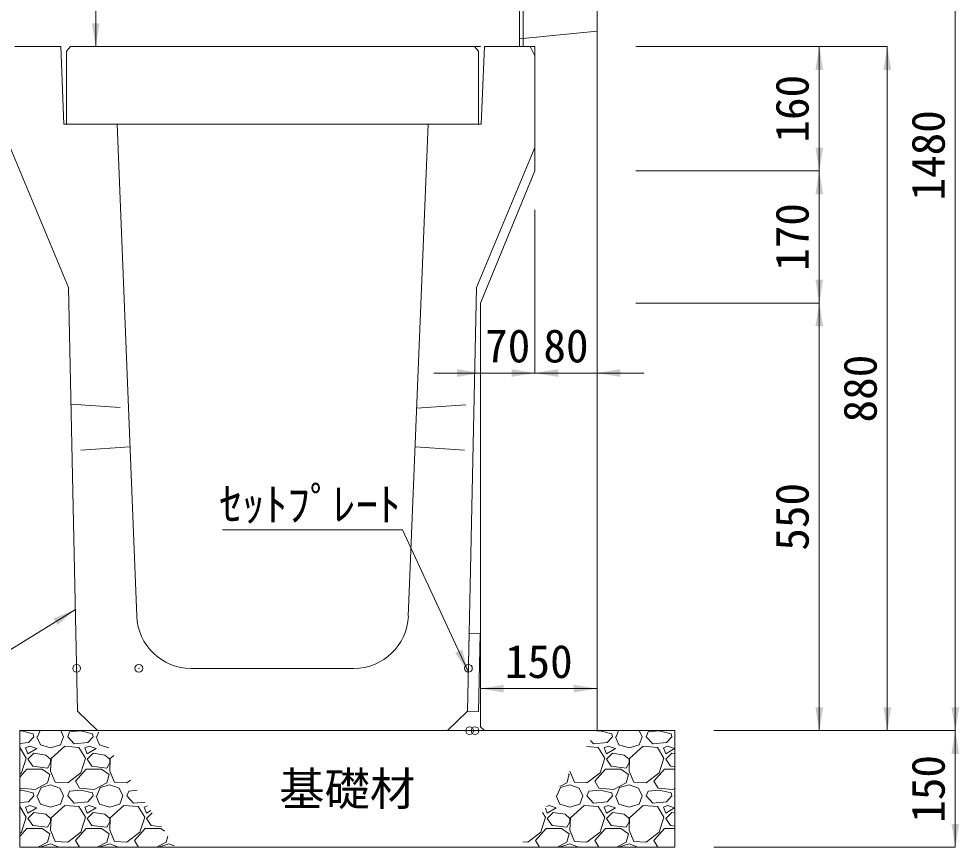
# Model space of a CAD drawing. Units: millimetres at full size. Extents: x 172874 to 217143, y 854931 to 903297.
# Drawn here: x 181881 to 183091, y 867181 to 868247 of the extents above; entities that cross this region are included whole.
import ezdxf
from ezdxf.enums import TextEntityAlignment as Align

# ---------------------------------------------------------------- set-up
doc = ezdxf.new("R2010")
doc.units = ezdxf.units.MM
doc.header["$LTSCALE"] = 20
doc.header["$PDMODE"] = 32
doc.header["$PDSIZE"] = 10
doc.linetypes.add('DASHED', pattern=[7.5, 6, -1.5])
doc.linetypes.add('USER2', pattern=[4.7625, 3.175, -1.5875])
for name, color, linetype, lineweight in [('セットプレート', 3, 'Continuous', 13), ('パネックスKDS', 2, 'Continuous', 13), ('基礎材', 7, 'Continuous', 15), ('寸法線', 7, 'Continuous', 13), ('引出線', 4, 'Continuous', 13), ('本体', 2, 'Continuous', 13), ('補助線', 8, 'Continuous', 13), ('ﾊｯﾁﾝｸﾞ', 7, 'Continuous', 5)]:
    doc.layers.add(name, color=color, linetype=linetype, lineweight=lineweight)
doc.styles.add('ＭＳ ゴシック', font='')
doc.styles.get('ＭＳ ゴシック').set_extended_font_data('MS Gothic')

# ---------------------------------------------------------------- blocks, each defined once
blk = doc.blocks.new('filled_arrow')
at = {"color": 0, "linetype": 'Continuous', "lineweight": -2}
blk.add_solid([(7.5, 1.25), (0, 0), (7.5, -1.25)], dxfattribs=at)

msp = doc.modelspace()

# ---------------------------------------------------------------- linework, layer by layer
at = {"layer": 'セットプレート'}
msp.add_lwpolyline([(182458.02, 867356.42), (182472.02, 867356.12), (182474.16, 867456.09), (182460.16, 867456.39)], close=True, dxfattribs=at)
at = {"layer": 'パネックスKDS', "lineweight": 5}
msp.add_line((182529.7, 868211.42), (182529.7, 868811.42), dxfattribs=at)
at = {"layer": 'パネックスKDS'}
for p, q in [((182624.7, 867331.42), (182624.7, 868811.42)), ((182524.7, 868211.42), (182524.7, 868806.42)), ((182524.7, 868211.42), (182544.7, 868211.42)), ((182544.7, 868051.42), (182544.7, 868211.42)), ((182544.7, 868051.42), (182474.7, 867881.42)), ((182474.7, 867336.42), (182474.7, 867881.42)), ((182474.7, 867336.42), (182479.7, 867331.42)), ((182479.7, 867331.42), (182624.7, 867331.42))]:
    msp.add_line(p, q, dxfattribs=at)
at = {"layer": 'パネックスKDS', "linetype": 'DASHED', "lineweight": 9}
msp.add_line((182524.7, 868221.42), (182624.7, 868231.42), dxfattribs=at)
at = {"layer": '基礎材'}
for p, q in [((181881.92, 867331.42), (182724.7, 867331.42)), ((181881.92, 867331.42), (181881.92, 867181.42)), ((182724.7, 867331.42), (182724.7, 867181.42)), ((181881.92, 867181.42), (182724.7, 867181.42))]:
    msp.add_line(p, q, dxfattribs=at)
at = {"layer": '寸法線'}
for p, q in [((181979.7, 868211.42), (181979.7, 868811.42)), ((183085.54, 867331.42), (183085.54, 868811.42)), ((182474.7, 868211.42), (181979.7, 868211.42)), ((182674.7, 868211.42), (182998.04, 868211.42)), ((182674.7, 868211.42), (182910.54, 868211.42)), ((182910.54, 868211.42), (182910.54, 868051.42)), ((182998.04, 868211.42), (182998.04, 867331.42)), ((182674.7, 868051.42), (182910.54, 868051.42)), ((182674.7, 868051.42), (182910.54, 868051.42)), ((182910.54, 868051.42), (182910.54, 867881.42)), ((182544.7, 868001.42), (182544.7, 867791.42)), ((182624.7, 868001.42), (182624.7, 867791.42)), ((182674.7, 867881.42), (182910.54, 867881.42)), ((182674.7, 867881.42), (182910.54, 867881.42)), ((182910.54, 867881.42), (182910.54, 867331.42)), ((182474.7, 867829.69), (182474.7, 867791.42)), ((182544.7, 867831.42), (182544.7, 867791.42)), ((182604.7, 867791.42), (182414.7, 867791.42)), ((182484.7, 867791.42), (182684.7, 867791.42)), ((182474.7, 867385.42), (182624.7, 867385.42)), ((182474.7, 867361.42), (182474.7, 867385.42)), ((182624.7, 867356.42), (182624.7, 867385.42)), ((182774.7, 867331.42), (183085.54, 867331.42)), ((182774.7, 867331.42), (182998.04, 867331.42)), ((182774.7, 867331.42), (182910.54, 867331.42)), ((182774.7, 867331.42), (183085.54, 867331.42)), ((183085.54, 867331.42), (183085.54, 867181.42)), ((182774.7, 867181.42), (183085.54, 867181.42))]:
    msp.add_line(p, q, dxfattribs=at)
at = {"layer": '引出線'}
for points in [[(182459.09, 867406.4), (182374.26, 867589.87), (182142.89, 867589.87)], [(181953.58, 867487.24), (181833.37, 867412.95), (181551.84, 867412.95)]]:
    msp.add_lwpolyline(points, dxfattribs=at)
at = {"layer": '本体'}
for p, q in [((181875.7, 868211.42), (181934.7, 868211.42)), ((181934.7, 868211.42), (181938.7, 868111.42)), ((182479.7, 868211.42), (182475.7, 868111.42)), ((182479.7, 868211.42), (182538.7, 868211.42)), ((182538.7, 868211.42), (182544.7, 868199.42)), ((182544.7, 868199.42), (182544.7, 868081.42)), ((181938.7, 868111.42), (182007.2, 868111.42)), ((182007.2, 868111.42), (182032.51, 867478.62)), ((182407.2, 868111.42), (182381.89, 867478.62)), ((182407.2, 868111.42), (182475.7, 868111.42)), ((181869.7, 868081.42), (181944.7, 867901.42)), ((182544.7, 868081.42), (182469.7, 867901.42)), ((181944.7, 867901.42), (181956.38, 867356.42)), ((182469.7, 867901.42), (182458.02, 867356.42)), ((182102.46, 867411.42), (182311.95, 867411.42)), ((181956.38, 867356.42), (181981.92, 867331.42)), ((182432.49, 867331.42), (182458.02, 867356.42)), ((181981.92, 867331.42), (182432.49, 867331.42))]:
    msp.add_line(p, q, dxfattribs=at)
at = {"layer": '本体', "linetype": 'USER2'}
for p, q in [((181947.92, 867751.42), (182021.8, 867746.42)), ((182392.6, 867746.42), (182466.49, 867751.42)), ((182023.8, 867696.42), (181949.2, 867691.42)), ((182390.6, 867696.42), (182465.2, 867691.42))]:
    msp.add_line(p, q, dxfattribs=at)
at = {"layer": '本体', "lineweight": 20}
msp.add_lwpolyline([(181942.2, 868205.42), (181947.2, 868211.42), (182467.2, 868211.42), (182472.2, 868205.42), (182472.2, 868111.42), (181942.2, 868111.42)], close=True, dxfattribs=at)
at = {"layer": '本体'}
for centre, start, end in [((182102.46, 867481.42), 182.29061, 270), ((182311.95, 867481.42), 270, 357.70939)]:
    msp.add_arc(centre, 70, start, end, dxfattribs=at)
at = {"layer": '補助線'}
for p in [(181955.2, 867411.42), (182035.2, 867411.42), (182459.2, 867411.42), (182460.7, 867331.42), (182467.7, 867331.42), (182467.7, 867331.42)]:
    msp.add_point(p, dxfattribs=at)
at = {"layer": 'ﾊｯﾁﾝｸﾞ'}
for p, q in [((181884.22, 867331.19), (181881.92, 867330.95)), ((181899.46, 867327.38), (181884.22, 867331.19)), ((181900.22, 867323.57), (181893.36, 867315.95)), ((181900.22, 867323.57), (181899.46, 867327.38)), ((181904.03, 867323.57), (181908.6, 867312.9)), ((181904.79, 867323.57), (181908.16, 867331.42)), ((181934.51, 867312.9), (181938.32, 867323.57)), ((181934.7, 867331.42), (181938.32, 867323.57)), ((181943.65, 867323.57), (181945.94, 867329.67)), ((181952.04, 867314.43), (181943.65, 867323.57)), ((181960.42, 867331.19), (181945.94, 867329.67)), ((181975.66, 867327.38), (181960.42, 867331.19)), ((181976.42, 867323.57), (181969.56, 867315.95)), ((181976.42, 867323.57), (181975.66, 867327.38)), ((181980.23, 867323.57), (181984.8, 867312.9)), ((181980.99, 867323.57), (181983.4, 867329.19)), ((182628.49, 867331.19), (182624.25, 867330.75)), ((182643.73, 867327.38), (182628.49, 867331.19)), ((182644.49, 867323.57), (182637.63, 867315.95)), ((182644.49, 867323.57), (182643.73, 867327.38)), ((182648.3, 867323.57), (182652.87, 867312.9)), ((182649.06, 867323.57), (182652.43, 867331.42)), ((182678.78, 867312.9), (182682.59, 867323.57)), ((182678.97, 867331.42), (182682.59, 867323.57)), ((182687.92, 867323.57), (182690.21, 867329.67)), ((182696.31, 867314.43), (182687.92, 867323.57)), ((182704.69, 867331.19), (182690.21, 867329.67)), ((182719.93, 867327.38), (182704.69, 867331.19)), ((182720.69, 867323.57), (182713.83, 867315.95)), ((182720.69, 867323.57), (182719.93, 867327.38)), ((182724.5, 867323.57), (182724.7, 867323.1)), ((181893.36, 867315.95), (181881.92, 867314.96)), ((181881.93, 867309.86), (181881.92, 867309.86)), ((181890.31, 867296.14), (181881.93, 867309.86)), ((181894.89, 867311.38), (181889.55, 867309.09)), ((181889.55, 867309.09), (181892.6, 867301.47)), ((181904.03, 867308.33), (181894.89, 867311.38)), ((181908.6, 867312.9), (181921.56, 867309.09)), ((181921.56, 867309.09), (181934.51, 867312.9)), ((181939.84, 867311.38), (181922.32, 867295.38)), ((181958.13, 867309.86), (181939.84, 867311.38)), ((181969.56, 867315.95), (181952.04, 867314.43)), ((181966.51, 867296.14), (181958.13, 867309.86)), ((181971.09, 867311.38), (181965.75, 867309.09)), ((181965.75, 867309.09), (181968.8, 867301.47)), ((181980.23, 867308.33), (181971.09, 867311.38)), ((181984.8, 867312.9), (181996.57, 867309.44)), ((182626.2, 867309.86), (182611.16, 867311.11)), ((182620.11, 867314.43), (182616.21, 867318.68)), ((182637.63, 867315.95), (182620.11, 867314.43)), ((182634.58, 867296.14), (182626.2, 867309.86)), ((182639.16, 867311.38), (182633.82, 867309.09)), ((182633.82, 867309.09), (182636.87, 867301.47)), ((182648.3, 867308.33), (182639.16, 867311.38)), ((182652.87, 867312.9), (182665.83, 867309.09)), ((182665.83, 867309.09), (182678.78, 867312.9)), ((182684.11, 867311.38), (182666.59, 867295.38)), ((182702.4, 867309.86), (182684.11, 867311.38)), ((182713.83, 867315.95), (182696.31, 867314.43)), ((182710.78, 867296.14), (182702.4, 867309.86)), ((182715.36, 867311.38), (182710.02, 867309.09)), ((182710.02, 867309.09), (182713.07, 867301.47)), ((182724.5, 867308.33), (182715.36, 867311.38)), ((181892.6, 867301.47), (181904.03, 867308.33)), ((181900.22, 867302.24), (181892.6, 867294.62)), ((181915.46, 867299.95), (181900.22, 867302.24)), ((181921.56, 867294.62), (181915.46, 867299.95)), ((181968.8, 867301.47), (181980.23, 867308.33)), ((181976.42, 867302.24), (181968.8, 867294.62)), ((181991.66, 867299.95), (181976.42, 867302.24)), ((181997.76, 867294.62), (181991.66, 867299.95)), ((182003.13, 867299.59), (181998.52, 867295.38)), ((182636.87, 867301.47), (182648.3, 867308.33)), ((182644.49, 867302.24), (182636.87, 867294.62)), ((182659.73, 867299.95), (182644.49, 867302.24)), ((182665.83, 867294.62), (182659.73, 867299.95)), ((182713.07, 867301.47), (182724.5, 867308.33)), ((182720.69, 867302.24), (182713.07, 867294.62)), ((182724.71, 867301.63), (182720.69, 867302.24)), ((181884.22, 867277.09), (181890.31, 867296.14)), ((181892.6, 867294.62), (181898.7, 867285.47)), ((181898.7, 867285.47), (181917.75, 867283.19)), ((181917.75, 867283.19), (181921.56, 867290.04)), ((181922.32, 867295.38), (181921.56, 867279.38)), ((181921.56, 867290.04), (181921.56, 867294.62)), ((181960.42, 867277.09), (181966.51, 867296.14)), ((181968.8, 867294.62), (181974.9, 867285.47)), ((181974.9, 867285.47), (181993.95, 867283.19)), ((181993.95, 867283.19), (181997.76, 867290.04)), ((181998.52, 867295.38), (181997.76, 867279.38)), ((181997.76, 867290.04), (181997.76, 867294.62)), ((182628.49, 867277.09), (182634.58, 867296.14)), ((182636.87, 867294.62), (182642.97, 867285.47)), ((182642.97, 867285.47), (182662.02, 867283.19)), ((182662.02, 867283.19), (182665.83, 867290.04)), ((182666.59, 867295.38), (182665.83, 867279.38)), ((182665.83, 867290.04), (182665.83, 867294.62)), ((182704.69, 867277.09), (182710.78, 867296.14)), ((182713.07, 867294.62), (182719.17, 867285.47)), ((182719.17, 867285.47), (182724.72, 867284.81)), ((181881.92, 867271.48), (181891.08, 867281.66)), ((181881.92, 867275.31), (181884.22, 867277.09)), ((181891.08, 867281.66), (181910.89, 867281.66)), ((181910.89, 867281.66), (181920.79, 867274.8)), ((181920.79, 867274.8), (181917.75, 867264.14)), ((181921.56, 867279.38), (181927.65, 867264.9)), ((181943.65, 867264.14), (181960.42, 867277.09)), ((181953.56, 867266.42), (181967.28, 867281.66)), ((181967.28, 867281.66), (181987.09, 867281.66)), ((181987.09, 867281.66), (181996.99, 867274.8)), ((181996.99, 867274.8), (181993.95, 867264.14)), ((181997.76, 867279.38), (182003.85, 867264.9)), ((182588.86, 867274.8), (182585.82, 867264.14)), ((182587.56, 867275.71), (182588.86, 867274.8)), ((182589.77, 867279.03), (182595.72, 867264.9)), ((182611.72, 867264.14), (182628.49, 867277.09)), ((182621.63, 867266.42), (182635.35, 867281.66)), ((182635.35, 867281.66), (182655.16, 867281.66)), ((182655.16, 867281.66), (182665.06, 867274.8)), ((182665.06, 867274.8), (182662.02, 867264.14)), ((182665.83, 867279.38), (182671.92, 867264.9)), ((182687.92, 867264.14), (182704.69, 867277.09)), ((182697.83, 867266.42), (182711.55, 867281.66)), ((182711.55, 867281.66), (182724.72, 867281.66)), ((181917.75, 867264.14), (181901.74, 867255.75)), ((181909.36, 867258.04), (181921.56, 867261.85)), ((181921.56, 867261.85), (181933.75, 867257.28)), ((181927.65, 867264.9), (181943.65, 867264.14)), ((181958.89, 867257.28), (181953.56, 867266.42)), ((181993.95, 867264.14), (181977.94, 867255.75)), ((181985.56, 867258.04), (181997.76, 867261.85)), ((181997.76, 867261.85), (182009.95, 867257.28)), ((182003.85, 867264.9), (182019.85, 867264.14)), ((182019.85, 867264.14), (182024.42, 867267.66)), ((182585.82, 867264.14), (182576.64, 867259.33)), ((182577.43, 867258.04), (182589.63, 867261.85)), ((182589.63, 867261.85), (182601.82, 867257.28)), ((182595.72, 867264.9), (182611.72, 867264.14)), ((182626.96, 867257.28), (182621.63, 867266.42)), ((182662.02, 867264.14), (182646.01, 867255.75)), ((182653.63, 867258.04), (182665.83, 867261.85)), ((182665.83, 867261.85), (182678.02, 867257.28)), ((182671.92, 867264.9), (182687.92, 867264.14)), ((182703.16, 867257.28), (182697.83, 867266.42)), ((181882.69, 867257.28), (181881.92, 867258.61)), ((181884.22, 867254.99), (181881.92, 867254.75)), ((181901.74, 867255.75), (181882.69, 867257.28)), ((181899.46, 867251.18), (181884.22, 867254.99)), ((181900.22, 867247.37), (181899.46, 867251.18)), ((181904.79, 867247.37), (181909.36, 867258.04)), ((181933.75, 867257.28), (181938.32, 867247.37)), ((181943.65, 867247.37), (181945.94, 867253.47)), ((181960.42, 867254.99), (181945.94, 867253.47)), ((181977.94, 867255.75), (181958.89, 867257.28)), ((181975.66, 867251.18), (181960.42, 867254.99)), ((181976.42, 867247.37), (181975.66, 867251.18)), ((181980.99, 867247.37), (181985.56, 867258.04)), ((182009.95, 867257.28), (182014.52, 867247.37)), ((182019.85, 867247.37), (182022.14, 867253.47)), ((182033.11, 867254.62), (182022.14, 867253.47)), ((182572.86, 867247.37), (182577.43, 867258.04)), ((182601.82, 867257.28), (182606.39, 867247.37)), ((182611.72, 867247.37), (182614.01, 867253.47)), ((182628.49, 867254.99), (182614.01, 867253.47)), ((182646.01, 867255.75), (182626.96, 867257.28)), ((182643.73, 867251.18), (182628.49, 867254.99)), ((182644.49, 867247.37), (182643.73, 867251.18)), ((182649.06, 867247.37), (182653.63, 867258.04)), ((182678.02, 867257.28), (182682.59, 867247.37)), ((182687.92, 867247.37), (182690.21, 867253.47)), ((182704.69, 867254.99), (182690.21, 867253.47)), ((182722.21, 867255.75), (182703.16, 867257.28)), ((182719.93, 867251.18), (182704.69, 867254.99)), ((182720.69, 867247.37), (182719.93, 867251.18)), ((182724.72, 867257.07), (182722.21, 867255.75)), ((181893.36, 867239.75), (181881.92, 867238.76)), ((181900.22, 867247.37), (181893.36, 867239.75)), ((181904.03, 867247.37), (181908.6, 867236.7)), ((181908.6, 867236.7), (181921.56, 867232.89)), ((181921.56, 867232.89), (181934.51, 867236.7)), ((181934.51, 867236.7), (181938.32, 867247.37)), ((181952.04, 867238.23), (181943.65, 867247.37)), ((181969.56, 867239.75), (181952.04, 867238.23)), ((181976.42, 867247.37), (181969.56, 867239.75)), ((181980.23, 867247.37), (181984.8, 867236.7)), ((181984.8, 867236.7), (181997.76, 867232.89)), ((181997.76, 867232.89), (182010.71, 867236.7)), ((182010.71, 867236.7), (182014.52, 867247.37)), ((182028.24, 867238.23), (182019.85, 867247.37)), ((182043.18, 867239.53), (182028.24, 867238.23)), ((182572.1, 867247.37), (182576.67, 867236.7)), ((182576.67, 867236.7), (182589.63, 867232.89)), ((182589.63, 867232.89), (182602.58, 867236.7)), ((182602.58, 867236.7), (182606.39, 867247.37)), ((182620.11, 867238.23), (182611.72, 867247.37)), ((182637.63, 867239.75), (182620.11, 867238.23)), ((182644.49, 867247.37), (182637.63, 867239.75)), ((182648.3, 867247.37), (182652.87, 867236.7)), ((182652.87, 867236.7), (182665.83, 867232.89)), ((182665.83, 867232.89), (182678.78, 867236.7)), ((182678.78, 867236.7), (182682.59, 867247.37)), ((182696.31, 867238.23), (182687.92, 867247.37)), ((182713.83, 867239.75), (182696.31, 867238.23)), ((182720.69, 867247.37), (182713.83, 867239.75)), ((182724.5, 867247.37), (182724.73, 867246.84)), ((181881.93, 867233.66), (181881.92, 867233.66)), ((181890.31, 867219.94), (181881.93, 867233.66)), ((181894.89, 867235.18), (181889.55, 867232.89)), ((181889.55, 867232.89), (181892.6, 867225.27)), ((181892.6, 867225.27), (181904.03, 867232.13)), ((181900.22, 867226.04), (181892.6, 867218.42)), ((181904.03, 867232.13), (181894.89, 867235.18)), ((181915.46, 867223.75), (181900.22, 867226.04)), ((181939.84, 867235.18), (181922.32, 867219.18)), ((181958.13, 867233.66), (181939.84, 867235.18)), ((181966.51, 867219.94), (181958.13, 867233.66)), ((181971.09, 867235.18), (181965.75, 867232.89)), ((181965.75, 867232.89), (181968.8, 867225.27)), ((181968.8, 867225.27), (181980.23, 867232.13)), ((181976.42, 867226.04), (181968.8, 867218.42)), ((181980.23, 867232.13), (181971.09, 867235.18)), ((181991.66, 867223.75), (181976.42, 867226.04)), ((182016.04, 867235.18), (181998.52, 867219.18)), ((182034.33, 867233.66), (182016.04, 867235.18)), ((182042.71, 867219.94), (182034.33, 867233.66)), ((182046.34, 867234.78), (182041.95, 867232.89)), ((182041.95, 867232.89), (182045, 867225.27)), ((182045, 867225.27), (182050.49, 867228.57)), ((182052.35, 867225.77), (182045, 867218.42)), ((182558.38, 867219.94), (182554.56, 867226.2)), ((182558.14, 867231.59), (182560.67, 867225.27)), ((182562.96, 867235.18), (182559.58, 867233.73)), ((182560.67, 867225.27), (182572.1, 867232.13)), ((182568.29, 867226.04), (182560.67, 867218.42)), ((182572.1, 867232.13), (182562.96, 867235.18)), ((182583.53, 867223.75), (182568.29, 867226.04)), ((182607.91, 867235.18), (182590.39, 867219.18)), ((182626.2, 867233.66), (182607.91, 867235.18)), ((182634.58, 867219.94), (182626.2, 867233.66)), ((182639.16, 867235.18), (182633.82, 867232.89)), ((182633.82, 867232.89), (182636.87, 867225.27)), ((182636.87, 867225.27), (182648.3, 867232.13)), ((182644.49, 867226.04), (182636.87, 867218.42)), ((182648.3, 867232.13), (182639.16, 867235.18)), ((182659.73, 867223.75), (182644.49, 867226.04)), ((182684.11, 867235.18), (182666.59, 867219.18)), ((182702.4, 867233.66), (182684.11, 867235.18)), ((182710.78, 867219.94), (182702.4, 867233.66)), ((182715.36, 867235.18), (182710.02, 867232.89)), ((182710.02, 867232.89), (182713.07, 867225.27)), ((182713.07, 867225.27), (182724.5, 867232.13)), ((182720.69, 867226.04), (182713.07, 867218.42)), ((182724.5, 867232.13), (182715.36, 867235.18)), ((182724.73, 867225.43), (182720.69, 867226.04)), ((181884.22, 867200.89), (181890.31, 867219.94)), ((181892.6, 867218.42), (181898.7, 867209.27)), ((181921.56, 867218.42), (181915.46, 867223.75)), ((181917.75, 867206.99), (181921.56, 867213.84)), ((181922.32, 867219.18), (181921.56, 867203.18)), ((181921.56, 867213.84), (181921.56, 867218.42)), ((181960.42, 867200.89), (181966.51, 867219.94)), ((181968.8, 867218.42), (181974.9, 867209.27)), ((181997.76, 867218.42), (181991.66, 867223.75)), ((181993.95, 867206.99), (181997.76, 867213.84)), ((181998.52, 867219.18), (181997.76, 867203.18)), ((181997.76, 867213.84), (181997.76, 867218.42)), ((182036.62, 867200.89), (182042.71, 867219.94)), ((182045, 867218.42), (182051.1, 867209.27)), ((182552.29, 867200.89), (182558.38, 867219.94)), ((182560.67, 867218.42), (182566.77, 867209.27)), ((182589.63, 867218.42), (182583.53, 867223.75)), ((182585.82, 867206.99), (182589.63, 867213.84)), ((182590.39, 867219.18), (182589.63, 867203.18)), ((182589.63, 867213.84), (182589.63, 867218.42)), ((182628.49, 867200.89), (182634.58, 867219.94)), ((182636.87, 867218.42), (182642.97, 867209.27)), ((182665.83, 867218.42), (182659.73, 867223.75)), ((182662.02, 867206.99), (182665.83, 867213.84)), ((182666.59, 867219.18), (182665.83, 867203.18)), ((182665.83, 867213.84), (182665.83, 867218.42)), ((182704.69, 867200.89), (182710.78, 867219.94)), ((182713.07, 867218.42), (182719.17, 867209.27)), ((181881.92, 867195.28), (181891.08, 867205.46)), ((181881.92, 867199.11), (181884.22, 867200.89)), ((181891.08, 867205.46), (181910.89, 867205.46)), ((181898.7, 867209.27), (181917.75, 867206.99)), ((181910.89, 867205.46), (181920.79, 867198.6)), ((181921.56, 867203.18), (181927.65, 867188.7)), ((181943.65, 867187.94), (181960.42, 867200.89)), ((181953.56, 867190.22), (181967.28, 867205.46)), ((181967.28, 867205.46), (181987.09, 867205.46)), ((181974.9, 867209.27), (181993.95, 867206.99)), ((181987.09, 867205.46), (181996.99, 867198.6)), ((181997.76, 867203.18), (182003.85, 867188.7)), ((182019.85, 867187.94), (182036.62, 867200.89)), ((182029.76, 867190.22), (182043.48, 867205.46)), ((182043.48, 867205.46), (182063.29, 867205.46)), ((182051.1, 867209.27), (182064.41, 867207.67)), ((182063.29, 867205.46), (182068.12, 867202.12)), ((182535.52, 867187.94), (182552.29, 867200.89)), ((182545.43, 867190.22), (182559.15, 867205.46)), ((182559.15, 867205.46), (182578.96, 867205.46)), ((182566.77, 867209.27), (182585.82, 867206.99)), ((182578.96, 867205.46), (182588.86, 867198.6)), ((182589.63, 867203.18), (182595.72, 867188.7)), ((182611.72, 867187.94), (182628.49, 867200.89)), ((182621.63, 867190.22), (182635.35, 867205.46)), ((182635.35, 867205.46), (182655.16, 867205.46)), ((182642.97, 867209.27), (182662.02, 867206.99)), ((182655.16, 867205.46), (182665.06, 867198.6)), ((182665.83, 867203.18), (182671.92, 867188.7)), ((182687.92, 867187.94), (182704.69, 867200.89)), ((182697.83, 867190.22), (182711.55, 867205.46)), ((182711.55, 867205.46), (182724.74, 867205.46)), ((182719.17, 867209.27), (182724.74, 867208.6)), ((181917.75, 867187.94), (181905.31, 867181.42)), ((181920.79, 867198.6), (181917.75, 867187.94)), ((181927.65, 867188.7), (181943.65, 867187.94)), ((181958.69, 867181.42), (181953.56, 867190.22)), ((181993.95, 867187.94), (181981.51, 867181.42)), ((181996.99, 867198.6), (181993.95, 867187.94)), ((182003.85, 867188.7), (182019.85, 867187.94)), ((182034.89, 867181.42), (182029.76, 867190.22)), ((182070.15, 867187.94), (182057.71, 867181.42)), ((182072.37, 867195.73), (182070.15, 867187.94)), ((182529.24, 867188.24), (182535.52, 867187.94)), ((182550.56, 867181.42), (182545.43, 867190.22)), ((182585.82, 867187.94), (182573.38, 867181.42)), ((182588.86, 867198.6), (182585.82, 867187.94)), ((182595.72, 867188.7), (182611.72, 867187.94)), ((182626.76, 867181.42), (182621.63, 867190.22)), ((182662.02, 867187.94), (182649.58, 867181.42)), ((182665.06, 867198.6), (182662.02, 867187.94)), ((182671.92, 867188.7), (182687.92, 867187.94)), ((182702.96, 867181.42), (182697.83, 867190.22)), ((181882.49, 867181.42), (181881.92, 867182.41)), ((181909.18, 867181.42), (181909.36, 867181.84)), ((181909.36, 867181.84), (181921.56, 867185.65)), ((181921.56, 867185.65), (181932.84, 867181.42)), ((181985.38, 867181.42), (181985.56, 867181.84)), ((181985.56, 867181.84), (181997.76, 867185.65)), ((181997.76, 867185.65), (182009.04, 867181.42)), ((182061.58, 867181.42), (182061.76, 867181.84)), ((182061.76, 867181.84), (182073.96, 867185.65)), ((182073.96, 867185.65), (182080.81, 867183.08)), ((182524.7, 867181.42), (182524.7, 867181.42)), ((182577.25, 867181.42), (182577.43, 867181.84)), ((182577.43, 867181.84), (182589.63, 867185.65)), ((182589.63, 867185.65), (182600.9, 867181.42)), ((182653.45, 867181.42), (182653.63, 867181.84)), ((182653.63, 867181.84), (182665.83, 867185.65)), ((182665.83, 867185.65), (182677.1, 867181.42))]:
    msp.add_line(p, q, dxfattribs=at)

# ---------------------------------------------------------------- block references
at = {"layer": '寸法線', "xscale": 4, "yscale": 4}
for p, rotation in [((181979.7, 868211.42), 90), ((182910.54, 868211.42), 270), ((182998.04, 868211.42), 270), ((182910.54, 868051.42), 90), ((182910.54, 868051.42), 270), ((182910.54, 867881.42), 90), ((182910.54, 867881.42), 270), ((182474.7, 867791.42), 180), ((182544.7, 867791.42), 180), ((182624.7, 867385.42), 180), ((182910.54, 867331.42), 90), ((182998.04, 867331.42), 90), ((183085.54, 867331.42), 90), ((183085.54, 867331.42), 270), ((183085.54, 867181.42), 90)]:
    msp.add_blockref('filled_arrow', p, dxfattribs=dict(at, rotation=rotation))
for p in [(182544.7, 867791.42), (182624.7, 867791.42), (182474.7, 867385.42)]:
    msp.add_blockref('filled_arrow', p, dxfattribs=at)
at = {"layer": '引出線', "xscale": 4, "yscale": 4}
for p, rotation in [((181953.58, 867487.24), 211.7), ((182459.09, 867406.4), 114.8)]:
    msp.add_blockref('filled_arrow', p, dxfattribs=dict(at, rotation=rotation))

# ---------------------------------------------------------------- texts
at = {"layer": '寸法線', "style": 'ＭＳ ゴシック'}
for s, p in [('160', (182875.54, 868131.42)), ('1480', (183050.54, 868071.42)), ('170', (182875.54, 867966.42)), ('880', (182963.04, 867771.42)), ('550', (182875.54, 867606.42)), ('150', (183050.54, 867256.42))]:
    msp.add_text(s, height=42.72, rotation=90, dxfattribs=at).set_placement(p, align=Align.MIDDLE_CENTER)
for s, p in [('70', (182509.7, 867826.42)), ('80', (182584.7, 867826.42)), ('150', (182549.7, 867420.42)), ('基礎材', (182303.31, 867256.42))]:
    msp.add_text(s, height=42.72, dxfattribs=at).set_placement(p, align=Align.MIDDLE_CENTER)
at = {"layer": '引出線', "style": 'ＭＳ ゴシック'}
msp.add_text('ｾｯﾄﾌﾟﾚｰﾄ', height=42.72, dxfattribs=at).set_placement((182372.01, 867643.87), align=Align.TOP_RIGHT)

doc.saveas('drawing.dxf')
